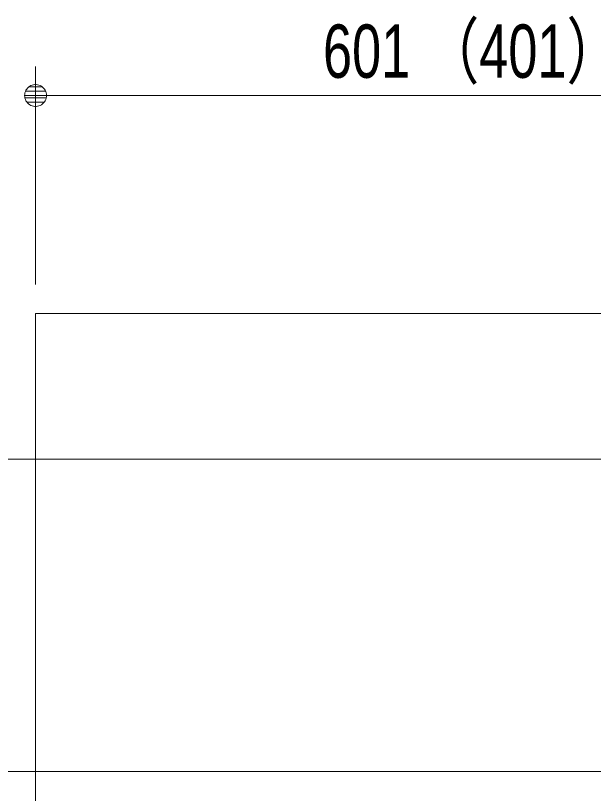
# Model space of a CAD drawing. Units: millimetres, scale not verified. Extents: x -6062 to 6062, y -3045 to 3045.
# Drawn here: x -5337 to -4940, y -150 to 385 of the extents above; entities that cross this region are included whole.
import ezdxf
from ezdxf.enums import TextEntityAlignment as Align

# ---------------------------------------------------------------- set-up
doc = ezdxf.new("R2010")
doc.units = ezdxf.units.MM
doc.header["$LTSCALE"] = 20
for name, color, linetype, lineweight in [('0-3_0', 7, 'Continuous', 9), ('0-4_2寸法-1', 7, 'Continuous', 9), ('0-5_5ボウル・キャビネット', 7, 'Continuous', 9)]:
    doc.layers.add(name, color=color, linetype=linetype, lineweight=lineweight)
doc.styles.add('ＭＳ Ｐゴシック', font='')
doc.styles.get('ＭＳ Ｐゴシック').set_extended_font_data('MS PGothic')

# ---------------------------------------------------------------- blocks, each defined once
blk = doc.blocks.new('_Dot')
at = {"layer": '0-3_0'}
for p, q in [((-10, 0), (-20, 0)), ((9.78, 2), (-9.78, 2)), ((7.99, 6), (-7.99, 6)), ((9.16, -3.98), (-9.16, -3.98)), ((6, -7.98), (-6, -7.98))]:
    blk.add_line(p, q, dxfattribs=at)
for points in [[(10, 0), (9.92, 1.25), (9.69, 2.49), (9.3, 3.68), (8.76, 4.82), (8.09, 5.88), (7.29, 6.85), (6.37, 7.71), (5.36, 8.44), (4.26, 9.05), (3.09, 9.51), (1.87, 9.82), (0.63, 9.98), (-0.63, 9.98), (-1.87, 9.82), (-3.09, 9.51), (-4.26, 9.05), (-5.36, 8.44), (-6.37, 7.71), (-7.29, 6.85), (-8.09, 5.88), (-8.76, 4.82), (-9.3, 3.68), (-9.69, 2.49), (-9.92, 1.25), (-10, 0), (0, 0)], [(-10, 0), (-9.92, -1.25), (-9.69, -2.49), (-9.3, -3.68), (-8.76, -4.82), (-8.09, -5.88), (-7.29, -6.85), (-6.37, -7.71), (-5.36, -8.44), (-4.26, -9.05), (-3.09, -9.51), (-1.87, -9.82), (-0.63, -9.98), (0.63, -9.98), (1.87, -9.82), (3.09, -9.51), (4.26, -9.05), (5.36, -8.44), (6.37, -7.71), (7.29, -6.85), (8.09, -5.88), (8.76, -4.82), (9.3, -3.68), (9.69, -2.49), (9.92, -1.25), (10, 0), (0, 0)]]:
    blk.add_lwpolyline(points, close=True, dxfattribs=at)

msp = doc.modelspace()

# ---------------------------------------------------------------- linework, layer by layer
at = {"layer": '0-4_2寸法-1'}
for p, q in [((-5323.5, 200), (-5323.5, 350)), ((-4737.51, 330), (-5308.49, 330)), ((-4802.5, 80), (-5493.5, 80)), ((-4802.5, 80), (-5493.5, 80)), ((-4802.5, -135), (-5493.5, -135))]:
    msp.add_line(p, q, dxfattribs=at)
at = {"layer": '0-5_5ボウル・キャビネット'}
msp.add_lwpolyline([(-5323.5, 180), (-4121.5, 180), (-4121.5, -370), (-5323.5, -370)], close=True, dxfattribs=at)

# ---------------------------------------------------------------- block references
at = {"layer": '0-4_2寸法-1', "xscale": 0.7503418, "yscale": 0.7503418, "rotation": 180}
msp.add_blockref('_Dot', (-5323.5, 330), dxfattribs=at)

# ---------------------------------------------------------------- texts
at = {"layer": '0-4_2寸法-1', "style": 'ＭＳ Ｐゴシック', "width": 0.75}
msp.add_text('601 （401）', height=36.66, dxfattribs=at).set_placement((-5125.7, 331.19), align=Align.BOTTOM_LEFT)

doc.saveas('drawing.dxf')
